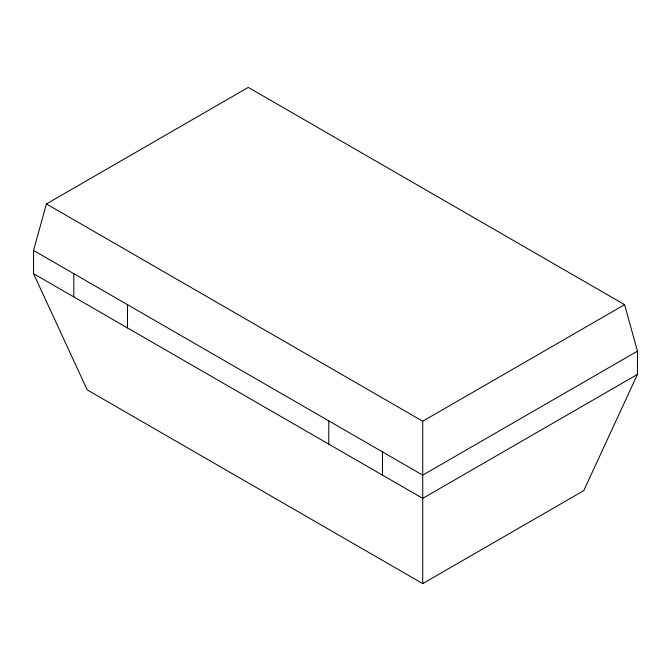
<?xml version="1.0" encoding="UTF-8"?>
<svg xmlns="http://www.w3.org/2000/svg" width="671" height="671" viewBox="0 0 671 671"><rect width="100%" height="100%" fill="white"/><g stroke="black" fill="none" stroke-linecap="round" stroke-linejoin="round"><path stroke-width="1.01" d="M33.55 250.434L46.4 203.95L248.27 87.398L624.6 304.668L637.45 351.159L637.45 374.401L583.77 490.627L422.73 583.602L87.23 389.901L33.55 273.684L33.55 250.434L422.73 475.127L637.45 351.159M46.4 203.95L422.73 421.22L624.6 304.668M637.45 374.401L422.73 498.368L33.55 273.684M422.73 421.22L422.73 583.602M382.47 451.885L382.47 475.127M328.79 420.893L328.79 444.135M127.49 304.676L127.49 327.918M73.81 273.676L73.81 296.926"/></g></svg>
